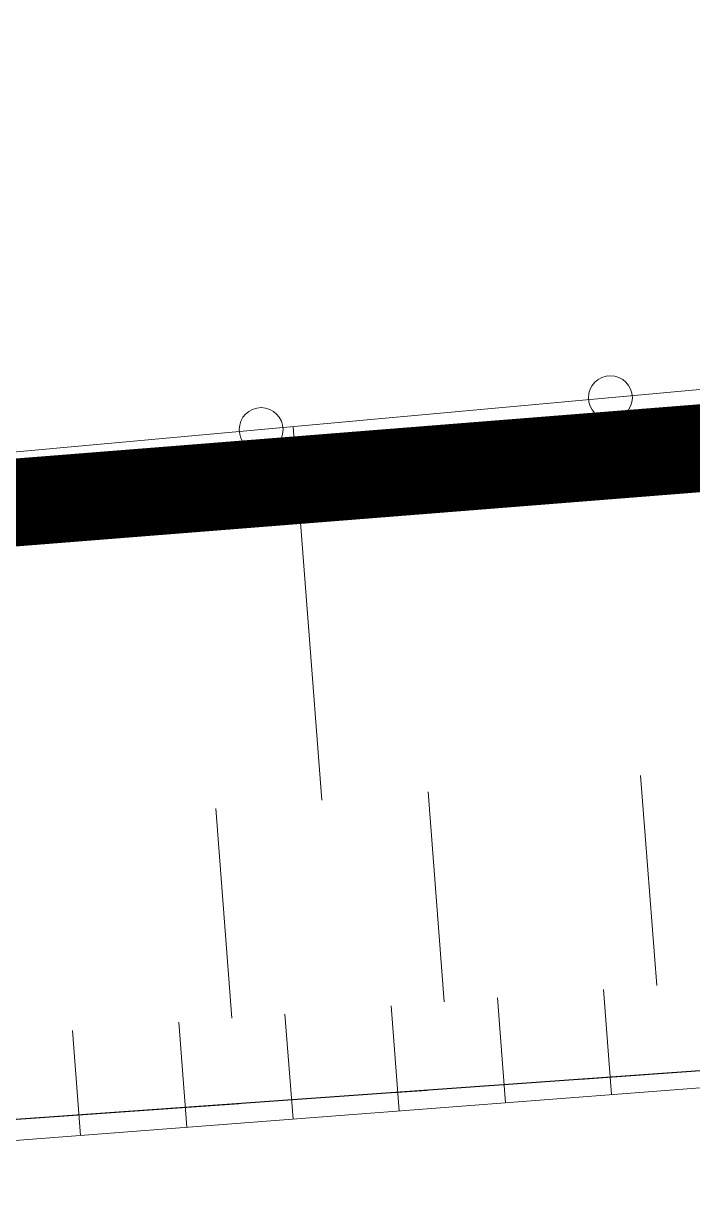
# Model space of a CAD drawing. Header units: metres. Extents: x 1851758 to 1852050, y 5187822 to 5188223.
# Drawn here: x 1851966.702 to 1851968.61, y 5187885.261 to 5187888.602 of the extents above; entities that cross this region are included whole.
import ezdxf

# ---------------------------------------------------------------- set-up
doc = ezdxf.new("R2010")
doc.units = ezdxf.units.M
doc.header["$LTSCALE"] = 2.5
doc.linetypes.add('L18', pattern=[0.6, 0.4, -0.2])
doc.linetypes.add('L5', pattern=[1.15, 0.8, -0.175, 0, -0.175])
doc.layers.get('0').update_dxf_attribs({"linetype": 'CONTINUOUS', "lineweight": 30})
for name, color, linetype, lineweight in [('PAR', 11, 'L5', 30), ('PAR_ALIGNT', 1, 'L18', 30), ('PRO_DEMOL_CLO_LEG', 7, 'CONTINUOUS', 15), ('PRO_DEMOL_TAL', 34, 'CONTINUOUS', 20), ('PRO_DEMOL_TAL_HAC', 32, 'CONTINUOUS', 15), ('PRO_PAR_DA', 1, 'CONTINUOUS', 35), ('PRO_PAR_SURF', 157, 'CONTINUOUS', 20)]:
    doc.layers.add(name, color=color, linetype=linetype, lineweight=lineweight)
doc.layers.add('PRO_PAR_CONT_DA', color=40, linetype='CONTINUOUS', plot=False)
doc.layers.add('PRO_VOI_PLANCHETTES', color=232, linetype='CONTINUOUS')

# ---------------------------------------------------------------- blocks, each defined once
blk = doc.blocks.new('CLOLEG')
blk.add_circle((0, 0), 0.0625)

msp = doc.modelspace()

# ---------------------------------------------------------------- hatches: boundary and pattern name
at = {"layer": 'PRO_VOI_PLANCHETTES'}
h = msp.add_hatch(color=256, dxfattribs=at)
h.dxf.hatch_style = 1
h.paths.add_polyline_path([(1851940.1879, 5187882.4082), (1851939.9802, 5187885.2996), (1851978.2394, 5187888.0205), (1851979.7067, 5187892.0169), (1851978.5984, 5187910.5764), (1851978.6283, 5187910.5785), (1851979.737, 5187892.0125), (1851978.2609, 5187887.9919), (1851940.0123, 5187885.2718), (1851940.2178, 5187882.4106)])

# ---------------------------------------------------------------- linework, layer by layer
at = {"layer": 'PAR', "flags": 128}
msp.add_lwpolyline([(1851757.77, 5187868.487), (1851833.6918, 5187875.6402), (1851863.5824, 5187878.1707), (1851981.4866, 5187886.528), (1851987.4718, 5187886.9522), (1852004.3774, 5187888.6518), (1852028.9496, 5187890.8198)], dxfattribs=at)
at = {"layer": 'PAR_ALIGNT', "ltscale": 2.5, "const_width": 0.25, "flags": 128}
msp.add_lwpolyline([(1851863.4796, 5187879.0507), (1851981.3715, 5187888.4018)], dxfattribs=at)
msp.add_lwpolyline([(1851863.4796, 5187879.0507), (1851981.3715, 5187888.4018)], dxfattribs=at)
at = {"layer": 'PRO_DEMOL_CLO_LEG', "flags": 128}
msp.add_lwpolyline([(1851899.1687, 5187881.4795), (1851904.6517, 5187881.9482), (1851919.6157, 5187883.4662), (1851936.6677, 5187884.8017), (1851953.754, 5187886.2021), (1851969.4308, 5187887.6313), (1851974.4927, 5187887.9829), (1851978.8346, 5187888.2456)], dxfattribs=at)
at = {"layer": 'PRO_DEMOL_TAL', "flags": 128}
msp.add_lwpolyline([(1851945.1351, 5187883.7407), (1851953.8454, 5187884.431), (1851969.8934, 5187885.6652, 0.04826), (1851974.4121, 5187886.4558)], format="xyb", dxfattribs=at)
at = {"layer": 'PRO_DEMOL_TAL_HAC'}
for p, q in [((1851967.5535, 5187886.3879), (1851967.4716, 5187887.4527)), ((1851968.5079, 5187885.8595), (1851968.4618, 5187886.4578)), ((1851967.9023, 5187885.813), (1851967.8563, 5187886.4112)), ((1851967.2967, 5187885.7664), (1851967.2507, 5187886.3646)), ((1851968.3795, 5187885.5488), (1851968.3565, 5187885.8479)), ((1851967.7739, 5187885.5022), (1851967.7509, 5187885.8013)), ((1851968.0767, 5187885.5255), (1851968.0537, 5187885.8246)), ((1851967.4711, 5187885.4789), (1851967.4481, 5187885.778)), ((1851966.8655, 5187885.4323), (1851966.8425, 5187885.7315)), ((1851967.1683, 5187885.4556), (1851967.1453, 5187885.7547))]:
    msp.add_line(p, q, dxfattribs=at)
at = {"layer": 'PRO_PAR_CONT_DA', "flags": 128}
msp.add_lwpolyline([(1851863.4796, 5187879.0507), (1851981.3715, 5187888.4018), (1851977.7933, 5187946.6346), (1851927.7207, 5187943.0606)], dxfattribs=at)
msp.add_lwpolyline([(1851863.5824, 5187878.1707), (1851981.4866, 5187886.528), (1851981.3715, 5187888.4018), (1851863.4796, 5187879.0507)], close=True, dxfattribs=at)
at = {"layer": 'PRO_PAR_DA', "flags": 128}
msp.add_lwpolyline([(1851863.4796, 5187879.0507), (1851981.3715, 5187888.4018)], dxfattribs=at)
at = {"layer": 'PRO_PAR_SURF', "flags": 128}
for points in [[(1851977.7933, 5187946.6346), (1851981.4866, 5187886.528), (1851863.5824, 5187878.1707), (1851856.5917, 5187937.9836), (1851927.7207, 5187943.0606)], [(1851979.4592, 5187919.5236), (1851978.1813, 5187918.0657), (1851896.9596, 5187912.2309), (1851896.7804, 5187914.7245), (1851884.8113, 5187913.8647), (1851885.6711, 5187901.8955), (1851897.6403, 5187902.7554), (1851899.2249, 5187880.6971), (1851981.4866, 5187886.528)]]:
    msp.add_lwpolyline(points, close=True, dxfattribs=at)
at = {"layer": 'PRO_VOI_PLANCHETTES', "flags": 128}
msp.add_lwpolyline([(1851940.1879, 5187882.4082), (1851939.9802, 5187885.2996), (1851978.2394, 5187888.0205), (1851979.7067, 5187892.0169), (1851978.5984, 5187910.5764), (1851978.6283, 5187910.5785), (1851979.737, 5187892.0125), (1851978.2609, 5187887.9919), (1851940.0123, 5187885.2718), (1851940.2178, 5187882.4106)], close=True, dxfattribs=at)

# ---------------------------------------------------------------- block references
at = {"layer": 'PRO_DEMOL_CLO_LEG', "rotation": 5.209268699964508}
for p in [(1851968.376, 5187887.5352), (1851967.3802, 5187887.4444)]:
    msp.add_blockref('CLOLEG', p, dxfattribs=at)

doc.saveas('drawing.dxf')
